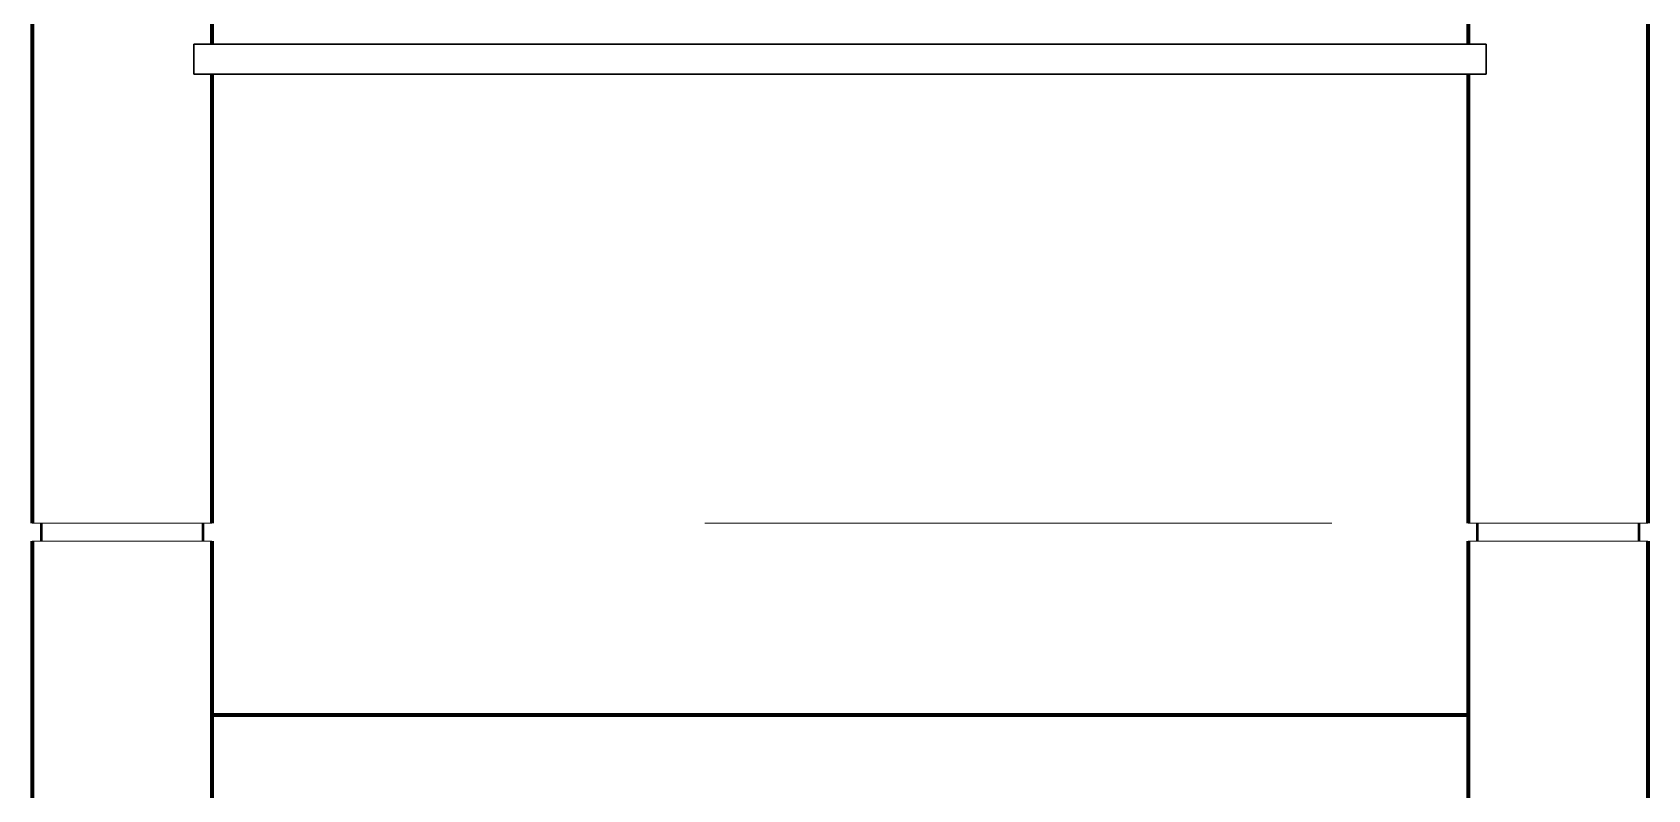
# Model space of a CAD drawing. Header units: millimetres. Extents: x 2016.56 to 2021.8, y 13721.83 to 13722.48.
# Drawn here: x 2021.5165 to 2021.5705, y 13722.096 to 13722.1213 of the extents above; entities that cross this region are included whole.
import ezdxf

# ---------------------------------------------------------------- set-up
doc = ezdxf.new("R2010")
doc.units = ezdxf.units.MM
doc.linetypes.add('ACAD_ISO07W100', pattern=[3, 0, -3])
for name, color, linetype, lineweight in [('0.3', 150, 'Continuous', 30), ('0.5', 200, 'Continuous', 50), ('0.8', 6, 'Continuous', 80), ('1.00', 232, 'Continuous', 100), ('1.2', 120, 'Continuous', 120), ('PENCERE', 3, 'Continuous', 13)]:
    doc.layers.add(name, color=color, linetype=linetype, lineweight=lineweight)

msp = doc.modelspace()

# ---------------------------------------------------------------- linework, layer by layer
at = {"layer": '0.3'}
for p, q in [((2021.565124, 13722.120938), (2021.521924, 13722.120938)), ((2021.521924, 13722.119938), (2021.521924, 13722.120938)), ((2021.565124, 13722.119938), (2021.565124, 13722.120938)), ((2021.565124, 13722.119938), (2021.565124, 13722.120938)), ((2021.565124, 13722.119938), (2021.521924, 13722.119938))]:
    msp.add_line(p, q, dxfattribs=at)
at = {"layer": '0.5'}
for p, q in [((2021.516824, 13722.104938), (2021.516824, 13722.104338)), ((2021.522224, 13722.104938), (2021.522224, 13722.104338)), ((2021.522224, 13722.104938), (2021.522224, 13722.104338)), ((2021.522224, 13722.104938), (2021.522224, 13722.104338)), ((2021.522224, 13722.104938), (2021.522224, 13722.104338)), ((2021.564824, 13722.104938), (2021.564824, 13722.104338)), ((2021.564824, 13722.104938), (2021.564824, 13722.104338)), ((2021.570224, 13722.104938), (2021.570224, 13722.104338))]:
    msp.add_line(p, q, dxfattribs=at)
at = {"layer": '0.8'}
msp.add_line((2021.522524, 13722.098538), (2021.564524, 13722.098538), dxfattribs=at)
at = {"layer": '1.00'}
for p, q in [((2021.522524, 13722.164338), (2021.522524, 13722.120938)), ((2021.564524, 13722.164338), (2021.564524, 13722.120938)), ((2021.522524, 13722.119938), (2021.522524, 13722.104938)), ((2021.564524, 13722.119938), (2021.564524, 13722.104938)), ((2021.522524, 13722.104338), (2021.522524, 13722.060938)), ((2021.564524, 13722.104338), (2021.564524, 13722.060938))]:
    msp.add_line(p, q, dxfattribs=at)
at = {"layer": '1.2'}
for p, q in [((2021.516524, 13722.164338), (2021.516524, 13722.104938)), ((2021.570524, 13722.164338), (2021.570524, 13722.104938)), ((2021.516524, 13722.104338), (2021.516524, 13722.044938)), ((2021.570524, 13722.104338), (2021.570524, 13722.044938))]:
    msp.add_line(p, q, dxfattribs=at)
at = {"layer": 'PENCERE'}
for p, q in [((2021.516524, 13722.104938), (2021.522524, 13722.104938)), ((2021.570524, 13722.104938), (2021.564524, 13722.104938)), ((2021.516524, 13722.104338), (2021.522524, 13722.104338)), ((2021.570524, 13722.104338), (2021.564524, 13722.104338))]:
    msp.add_line(p, q, dxfattribs=at)
at = {"layer": 'PENCERE', "linetype": 'ACAD_ISO07W100'}
msp.add_line((2021.539002, 13722.104938), (2021.559965, 13722.104938), dxfattribs=at)

doc.saveas('drawing.dxf')
